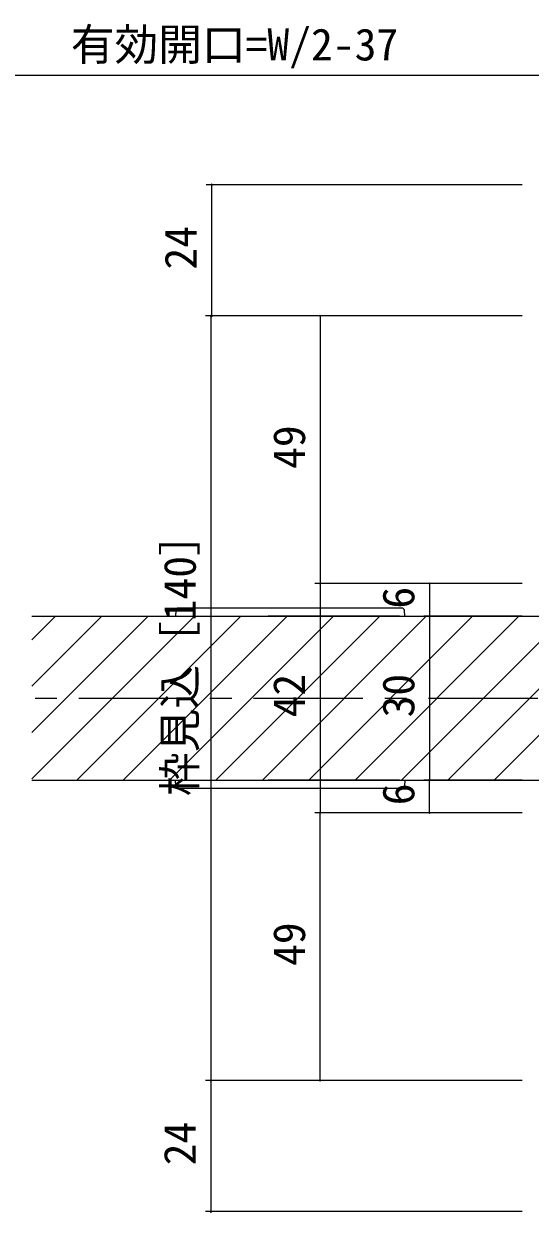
# Model space of a CAD drawing. Units: millimetres, scale not verified. Extents: x -1188 to -198, y -840 to 760.
# Drawn here: x -653.2 to -560.6, y -684.2 to -466.6 of the extents above; entities that cross this region are included whole.
import ezdxf
from ezdxf.enums import TextEntityAlignment as Align

# ---------------------------------------------------------------- set-up
doc = ezdxf.new("R2010")
doc.units = ezdxf.units.MM
doc.header["$LTSCALE"] = 4
doc.linetypes.add('CHAIN1', pattern=[8, 5, -1, 1, -1])
for name, color, linetype, lineweight in [('0-3_YKK_D', 6, 'Continuous', 9), ('0-5_YKK_12', 2, 'Continuous', 9), ('0-8_YKK_13', 4, 'Continuous', 9)]:
    doc.layers.add(name, color=color, linetype=linetype, lineweight=lineweight)
doc.styles.add('ＭＳ ゴシック', font='')
doc.styles.get('ＭＳ ゴシック').set_extended_font_data('MS Gothic')

msp = doc.modelspace()

# ---------------------------------------------------------------- linework, layer by layer
at = {"layer": '0-3_YKK_D'}
for p, q in [((-559, -476.087), (-681, -476.087)), ((-562, -496.087), (-619.853, -496.087)), ((-618.853, -520.087), (-618.853, -496.087)), ((-562, -520.087), (-620, -520.087)), ((-562, -520.087), (-619.853, -520.087)), ((-619, -520.087), (-619, -660.087)), ((-562, -520.087), (-600, -520.087)), ((-599, -520.087), (-599, -569.087)), ((-562, -569.087), (-600, -569.087)), ((-562, -569.087), (-600, -569.087)), ((-599, -569.087), (-599, -611.087)), ((-562, -569.087), (-580, -569.087)), ((-579, -569.087), (-579, -575.087)), ((-562, -575.087), (-580, -575.087)), ((-562, -575.087), (-580, -575.087)), ((-579, -575.087), (-579, -605.087)), ((-562, -605.087), (-580, -605.087)), ((-562, -605.087), (-580, -605.087)), ((-579, -611.087), (-579, -605.087)), ((-562, -611.087), (-600, -611.087)), ((-562, -611.087), (-600, -611.087)), ((-599, -660.087), (-599, -611.087)), ((-562, -611.087), (-580, -611.087)), ((-562, -660.087), (-620, -660.087)), ((-562, -660.087), (-620, -660.087)), ((-619, -660.087), (-619, -684.087)), ((-562, -660.087), (-600, -660.087)), ((-562, -684.087), (-620, -684.087))]:
    msp.add_line(p, q, dxfattribs=at)
for centre, start, end in [((-618.853, -496.087), 90, 270), ((-618.853, -496.087), 270, 90), ((-619, -520.087), 90, 270), ((-619, -520.087), 270, 90), ((-618.853, -520.087), 90, 270), ((-618.853, -520.087), 270, 90), ((-599, -520.087), 90, 270), ((-599, -520.087), 270, 90), ((-599, -569.087), 90, 270), ((-599, -569.087), 90, 270), ((-599, -569.087), 270, 90), ((-599, -569.087), 270, 90), ((-579, -569.087), 90, 270), ((-579, -569.087), 270, 90), ((-579, -575.087), 90, 270), ((-579, -575.087), 90, 270), ((-579, -575.087), 270, 90), ((-579, -575.087), 270, 90), ((-579, -605.087), 90, 270), ((-579, -605.087), 90, 270), ((-579, -605.087), 270, 90), ((-579, -605.087), 270, 90), ((-599, -611.087), 90, 270), ((-599, -611.087), 90, 270), ((-599, -611.087), 270, 90), ((-599, -611.087), 270, 90), ((-579, -611.087), 90, 270), ((-579, -611.087), 270, 90), ((-619, -660.087), 90, 270), ((-619, -660.087), 90, 270), ((-619, -660.087), 270, 90), ((-619, -660.087), 270, 90), ((-599, -660.087), 90, 270), ((-599, -660.087), 270, 90), ((-619, -684.087), 90, 270), ((-619, -684.087), 270, 90)]:
    msp.add_arc(centre, 0.106, start, end, dxfattribs=at)
at = {"layer": '0-5_YKK_12'}
for p, q in [((-651.748, -575.087), (-557.8, -575.087)), ((-651.748, -604.826), (-622.009, -575.087)), ((-651.748, -596.341), (-630.495, -575.087)), ((-651.748, -587.856), (-638.98, -575.087)), ((-651.748, -579.37), (-647.465, -575.087)), ((-643.524, -605.087), (-613.524, -575.087)), ((-635.039, -605.087), (-605.039, -575.087)), ((-626.554, -605.087), (-596.554, -575.087)), ((-618.068, -605.087), (-588.068, -575.087)), ((-609.583, -605.087), (-579.583, -575.087)), ((-601.098, -605.087), (-571.098, -575.087)), ((-592.612, -605.087), (-562.612, -575.087)), ((-584.127, -605.087), (-555.288, -576.248)), ((-575.642, -605.087), (-554.5, -583.945)), ((-567.157, -605.087), (-554.5, -592.431)), ((-651.748, -605.087), (-557.8, -605.087))]:
    msp.add_line(p, q, dxfattribs=at)
at = {"layer": '0-5_YKK_12', "linetype": 'CHAIN1'}
msp.add_line((-931.189, -590.087), (-448.117, -590.087), dxfattribs=at)
at = {"layer": '0-8_YKK_13'}
for p, q in [((-625.437, -574.057), (-625.5, -575.087)), ((-584.062, -573.587), (-624.938, -573.587)), ((-625.5, -575.087), (-624.502, -575.087)), ((-624.502, -575.087), (-611.5, -575.087)), ((-584.498, -575.087), (-608.5, -575.087)), ((-625.5, -605.087), (-624.502, -605.087)), ((-625.437, -606.118), (-625.5, -605.087)), ((-584.062, -606.587), (-624.938, -606.587)), ((-624.502, -605.087), (-611.5, -605.087)), ((-584.498, -605.087), (-608.5, -605.087))]:
    msp.add_line(p, q, dxfattribs=at)
for points in [[(-584.498, -575.087), (-583.5, -575.087), (-583.563, -574.057)], [(-584.498, -605.087), (-583.5, -605.087), (-583.563, -606.118)]]:
    msp.add_lwpolyline(points, dxfattribs=at)
for centre, start, end in [((-624.938, -574.087), 90, 176.49998), ((-584.062, -574.087), 3.5, 90), ((-624.938, -606.087), 183.5, 270), ((-584.062, -606.087), 270, 356.49998)]:
    msp.add_arc(centre, 0.5, start, end, dxfattribs=at)

# ---------------------------------------------------------------- texts
at = {"layer": '0-3_YKK_D', "color": 4, "style": 'ＭＳ ゴシック'}
msp.add_text('有効開口=W/2-37', height=5.865, dxfattribs=at).set_placement((-644.64, -475.087), align=Align.BOTTOM_LEFT)
for s, p in [('24', (-619.853, -511.607)), ('49', (-600, -548.107)), ('枠見込［140］', (-620, -608.007)), ('6', (-580, -573.687)), ('42', (-600, -593.607)), ('30', (-580, -593.607)), ('6', (-580, -609.687)), ('49', (-600, -639.107)), ('24', (-620, -675.607))]:
    msp.add_text(s, height=5.865, rotation=90, dxfattribs=at).set_placement(p, align=Align.BOTTOM_LEFT)

doc.saveas('drawing.dxf')
